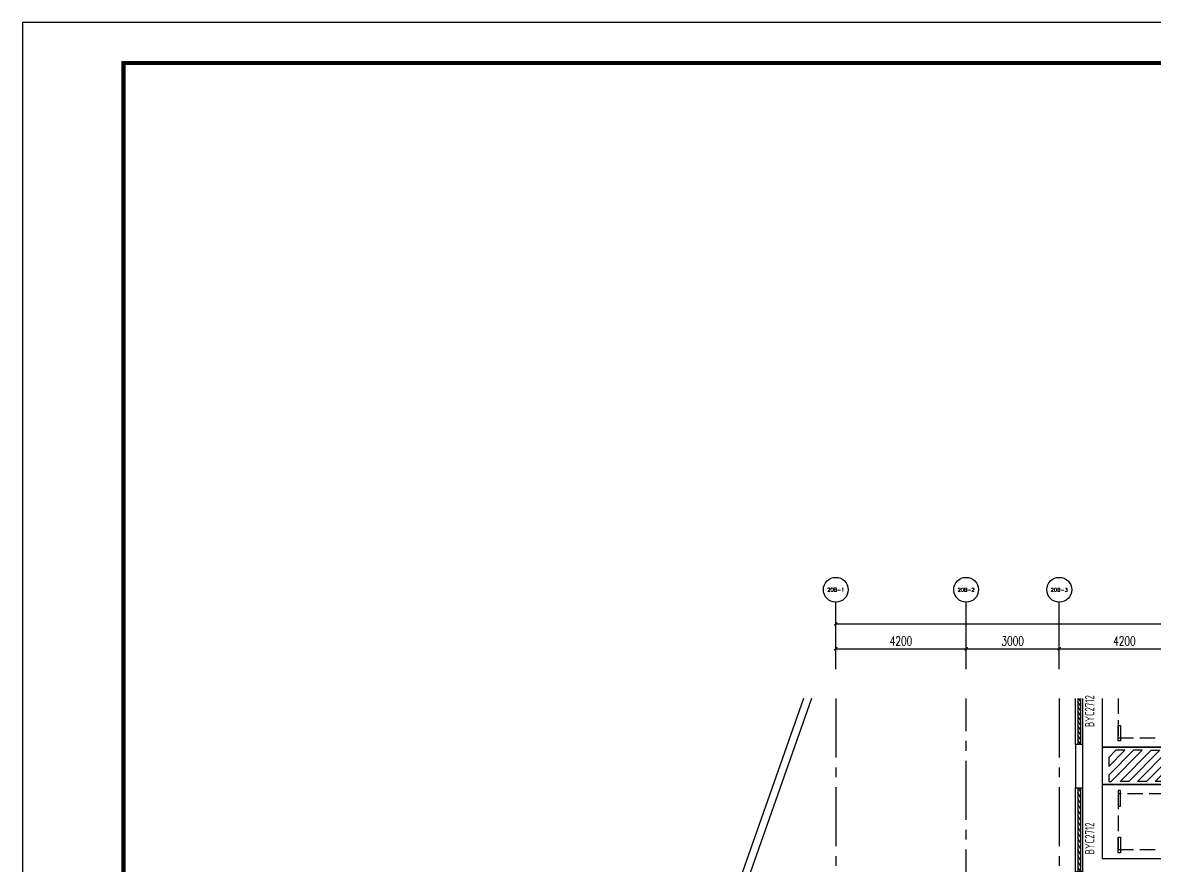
# Model space of a CAD drawing. Extents: x 296441 to 853063, y 459050 to 1117990.
# Drawn here: x 582499 to 618962, y 895226 to 922370 of the extents above; entities that cross this region are included whole.
import ezdxf
from ezdxf.enums import TextEntityAlignment as Align
from ezdxf.xclip import XClip

# ---------------------------------------------------------------- set-up
doc = ezdxf.new("R2010")
doc.units = 0
doc.header["$LTSCALE"] = 1000
doc.header["$XCLIPFRAME"] = 0
for name, pattern in [('14-GRID$0$CENTER2', [28.575, 19.05, -3.175, 3.175, -3.175]), ('ACAD_ISO06W100', [37.5, 24, -3, 0.5, -3, 0.5, -3, 0.5, -3]), ('CONTINOUS', [0]), ('DASH', [0.35, 0.25, -0.1])]:
    doc.linetypes.add(name, pattern=pattern)
for name, color, linetype in [('14-GRID$0$G-GRID', 9, '14-GRID$0$CENTER2'), ('14-PLAN-BS01-P$0$A-WALL', 1, 'Continuous'), ('5s-line', 143, 'Continuous'), ('AXIS', 3, 'Continuous'), ('AXIS_TEXT', 7, 'Continuous'), ('BSMT-PLAN-BS01$0$A-WALL', 1, 'Continuous'), ('DIM_LEAD', 3, 'Continuous'), ('DZ-PLAN-MAIN-FL01$0$A-WIND-IDEN', 33, 'Continuous'), ('G-GRID-IDEN', 4, 'Continuous'), ('G-GRID-TEXT', 33, 'Continuous'), ('PUB_DIM', 3, 'Continuous'), ('WINDOW', 4, 'Continuous'), ('ZT1_通用--图框---PM、LM、DY、JD', 150, 'Continuous'), ('车位', 155, 'CONTINOUS')]:
    doc.layers.add(name, color=color, linetype=linetype)
doc.styles.add('_TCH_AXIS', font='COMPLEX', dxfattribs={"bigfont": 'GBCBIG'})
doc.styles.add('_TCH_DIM_T3', font='SIMPLEX', dxfattribs={"width": 0.705882, "bigfont": 'GBCBIG'})
doc.styles.add('GOA_04_COMPLEX_1.00', font='complex.shx')
doc.styles.get("Standard").update_dxf_attribs({"font": 'gbenor.shx', "bigfont": 'gbcbig.shx'})
doc.styles.add('ZT_图框1', font='ROMANS', dxfattribs={"width": 0.8, "bigfont": 'CHINESE'})
doc.dimstyles.new('_TCH_ARCH&&100', dxfattribs={"dimtxt": 297.5, "dimasz": 100, "dimexe": 250, "dimexo": 300, "dimgap": 100, "dimtad": 1, "dimdec": 0, "dimzin": 0, "dimdsep": 46, "dimtxsty": '_TCH_DIM_T3', "dimblk": 'ARCHTICK', "dimcen": 0.09, "dimclrt": 7, "dimazin": 2, "dimtfac": 1, "dimtdec": 0, "dimtix": 1, "dimtmove": 2, "dimatfit": 3, "dimfxl": 0, "dimtolj": 1, "dimtzin": 0, "dimarcsym": 0})

# ---------------------------------------------------------------- blocks, each defined once
blk = doc.blocks.new('ZT_A1标准图框')
blk.add_lwpolyline([(0, -594), (841, -594), (841, 0), (0, 0)], close=True)
at = {"const_width": 1}
blk.add_lwpolyline([(25, -584), (831, -584), (831, -10), (25, -10)], close=True, dxfattribs=at)
at = {"color": 70, "ltscale": 0.3, "style": 'ZT_图框1', "flags": 8}
for tag, width, p in [('子项名称', 0.65, (803.53, -431.64)), ('图名', 0.8, (803.53, -450.79))]:
    blk.add_attdef(tag, text='', height=3.5, dxfattribs=dict(at, width=width)).set_placement(p, align=Align.MIDDLE)
at = {"color": 70, "style": 'ZT_图框1', "width": 0.7, "flags": 8}
for tag, p in [('比例', (823.26, -510.32)), ('版本', (823.22, -517.8)), ('图号', (809.52, -525.31))]:
    blk.add_attdef(tag, text='', height=2.8, dxfattribs=at).set_placement(p, align=Align.MIDDLE)
blk = doc.blocks.new('_ArchTick')
at = {"color": 0, "linetype": 'ByBlock', "const_width": 0.4}
blk.add_lwpolyline([(-0.5, -0.5), (0.5, 0.5)], dxfattribs=at)
blk = doc.blocks.new('*D2131')
at = {"layer": 'Defpoints', "color": 0, "transparency": 16777216}
for p in [(668098, 903003), (608698, 901542), (668098, 901542)]:
    blk.add_point(p, dxfattribs=at)
at = {"layer": 'PUB_DIM', "color": 0, "lineweight": -2, "transparency": 16777216}
for p, q in [((608698, 901842), (608698, 903253)), ((668098, 901842), (668098, 903253)), ((608698, 903003), (668098, 903003))]:
    blk.add_line(p, q, dxfattribs=at)
at = {"layer": 'PUB_DIM', "color": 0, "lineweight": -2, "transparency": 16777216, "xscale": 100, "yscale": 100, "zscale": 100, "rotation": 180}
blk.add_blockref('_ArchTick', (608698, 903003), dxfattribs=at)
at = {"layer": 'PUB_DIM', "color": 0, "lineweight": -2, "transparency": 16777216, "xscale": 100, "yscale": 100, "zscale": 100}
blk.add_blockref('_ArchTick', (668098, 903003), dxfattribs=at)
at = {"layer": 'PUB_DIM', "color": 7, "transparency": 16777216, "insert": (638398, 903252), "char_height": 297.5, "attachment_point": 5, "style": '_TCH_DIM_T3'}
blk.add_mtext('\\A1;59400', dxfattribs=at)
blk = doc.blocks.new('*D2132')
at = {"layer": 'Defpoints', "color": 0, "transparency": 16777216}
for p in [(612898, 902203), (608698, 901403), (612898, 901403)]:
    blk.add_point(p, dxfattribs=at)
at = {"layer": 'PUB_DIM', "color": 0, "lineweight": -2, "transparency": 16777216}
for p, q in [((608698, 901703), (608698, 902453)), ((608698, 902203), (612898, 902203)), ((612898, 901703), (612898, 902453))]:
    blk.add_line(p, q, dxfattribs=at)
at = {"layer": 'PUB_DIM', "color": 0, "lineweight": -2, "transparency": 16777216, "xscale": 100, "yscale": 100, "zscale": 100, "rotation": 180}
blk.add_blockref('_ArchTick', (608698, 902203), dxfattribs=at)
at = {"layer": 'PUB_DIM', "color": 0, "lineweight": -2, "transparency": 16777216, "xscale": 100, "yscale": 100, "zscale": 100}
blk.add_blockref('_ArchTick', (612898, 902203), dxfattribs=at)
at = {"layer": 'PUB_DIM', "color": 7, "transparency": 16777216, "insert": (610798, 902452), "char_height": 297.5, "attachment_point": 5, "style": '_TCH_DIM_T3'}
blk.add_mtext('\\A1;4200', dxfattribs=at)
blk = doc.blocks.new('*D2133')
at = {"layer": 'Defpoints', "color": 0, "transparency": 16777216}
for p in [(615898, 902203), (612898, 901403), (615898, 901403)]:
    blk.add_point(p, dxfattribs=at)
at = {"layer": 'PUB_DIM', "color": 0, "lineweight": -2, "transparency": 16777216}
for p, q in [((612898, 901703), (612898, 902453)), ((612898, 902203), (615898, 902203)), ((615898, 901703), (615898, 902453))]:
    blk.add_line(p, q, dxfattribs=at)
at = {"layer": 'PUB_DIM', "color": 0, "lineweight": -2, "transparency": 16777216, "xscale": 100, "yscale": 100, "zscale": 100, "rotation": 180}
blk.add_blockref('_ArchTick', (612898, 902203), dxfattribs=at)
at = {"layer": 'PUB_DIM', "color": 0, "lineweight": -2, "transparency": 16777216, "xscale": 100, "yscale": 100, "zscale": 100}
blk.add_blockref('_ArchTick', (615898, 902203), dxfattribs=at)
at = {"layer": 'PUB_DIM', "color": 7, "transparency": 16777216, "insert": (614398, 902452), "char_height": 297.5, "attachment_point": 5, "style": '_TCH_DIM_T3'}
blk.add_mtext('\\A1;3000', dxfattribs=at)
blk = doc.blocks.new('*D2134')
at = {"layer": 'Defpoints', "color": 0, "transparency": 16777216}
for p in [(620098, 902203), (615898, 901403), (620098, 901403)]:
    blk.add_point(p, dxfattribs=at)
at = {"layer": 'PUB_DIM', "color": 0, "lineweight": -2, "transparency": 16777216}
for p, q in [((615898, 901703), (615898, 902453)), ((615898, 902203), (620098, 902203)), ((620098, 901703), (620098, 902453))]:
    blk.add_line(p, q, dxfattribs=at)
at = {"layer": 'PUB_DIM', "color": 0, "lineweight": -2, "transparency": 16777216, "xscale": 100, "yscale": 100, "zscale": 100, "rotation": 180}
blk.add_blockref('_ArchTick', (615898, 902203), dxfattribs=at)
at = {"layer": 'PUB_DIM', "color": 0, "lineweight": -2, "transparency": 16777216, "xscale": 100, "yscale": 100, "zscale": 100}
blk.add_blockref('_ArchTick', (620098, 902203), dxfattribs=at)
at = {"layer": 'PUB_DIM', "color": 7, "transparency": 16777216, "insert": (617998, 902452), "char_height": 297.5, "attachment_point": 5, "style": '_TCH_DIM_T3'}
blk.add_mtext('\\A1;4200', dxfattribs=at)
blk = doc.blocks.new('_AXISO')
at = {"layer": 'G-GRID-IDEN'}
blk.add_circle((0, 0), 0.5, dxfattribs=at)
at = {"layer": 'G-GRID-TEXT', "style": 'GOA_04_COMPLEX_1.00', "width": 1.041667}
blk.add_attdef('A', text='', height=0.56, dxfattribs=at).set_placement((-0.25, -0.28), (0.25, -0.28), align=Align.FIT)
blk = doc.blocks.new('c-01')
at = {"layer": '车位', "ltscale": 100}
for points in [[(0, 2400), (5500, 2400), (5500, 0), (0, 0)], [(4920, 1700), (4920, 2200), (5000, 2200), (5000, 1700)], [(4920, 700), (4920, 200), (5000, 200), (5000, 700)]]:
    blk.add_lwpolyline(points, close=True, dxfattribs=at)
at = {"layer": '车位', "linetype": 'DASH', "ltscale": 2}
blk.add_lwpolyline([(0, 300), (5000, 300), (5000, 2100), (0, 2100)], close=True, dxfattribs=at)
blk = doc.blocks.new('cqr')
at = {"layer": '5s-line', "linetype": 'ACAD_ISO06W100', "ltscale": 10}
for p, q in [((629, -2631), (266, -2599)), ((320, -2658), (322, -2637)), ((494, -2652), (322, -2637)), ((494, -2652), (494, -2825)), ((526, -2825), (494, -2825)), ((548, -2591), (514, -2588)), ((596, -2661), (526, -2655)), ((526, -2655), (526, -2825)), ((596, -2661), (596, -2895)), ((596, -2895), (874, -3013)), ((629, -2631), (629, -2874)), ((629, -2874), (917, -2996)), ((759, -2894), (811, -2916)), ((874, -3013), (832, -3113)), ((832, -3113), (862, -3126)), ((917, -2996), (862, -3126))]:
    blk.add_line(p, q, dxfattribs=at)
for points in [[(0, -5400), (0, 100), (1200, 100), (1200, -5400)], [(300, -100), (100, -100), (100, -183), (1100, -1183), (1100, -900)], [(866, -100), (583, -100), (1100, -617), (1100, -334)], [(100, -749), (100, -466), (1100, -1466), (1100, -1749)], [(100, -1314), (100, -1031), (1100, -2031), (1100, -2314)], [(100, -3577), (100, -3294), (1100, -4294), (1100, -4577)], [(100, -4143), (100, -3860), (1100, -4860), (1100, -5143)], [(100, -4425), (100, -4708), (592, -5200), (875, -5200)], [(100, -4983), (100, -5200), (317, -5200)]]:
    blk.add_lwpolyline(points, close=True, dxfattribs=at)
for points in [[(529, -2309), (100, -1880), (100, -1597), (812, -2309)], [(161, -2507), (100, -2446), (100, -2163), (247, -2309)], [(1032, -2529), (1100, -2597), (1100, -2880), (1032, -2812)], [(539, -3167), (1100, -3728), (1100, -4011), (100, -3011), (100, -2728), (161, -2790)], [(1032, -3095), (1100, -3163), (1100, -3446), (822, -3167)]]:
    blk.add_lwpolyline(points, dxfattribs=at)
for centre, radius, start, end in [((737, -2685), 243, 287.9044, 156.5804), ((737, -2685), 211, 276.0497, 153.6179), ((266, -2653), 53.8, 84.9988, 355.218)]:
    blk.add_arc(centre, radius, start, end, dxfattribs=at)
blk = doc.blocks.new('$WINLIB2D$00000039')
at = {"color": 0}
for points in [[(-0.5, 0.5), (-0.5, -0.5)], [(0.5, 0.5), (-0.5, 0.5)], [(0.5, -0.5), (0.5, 0.5)], [(-0.5, 0.167), (0.5, 0.167)], [(-0.384, -0.167), (-0.448, 0.167)], [(-0.316, -0.167), (-0.38, 0.167)], [(-0.248, -0.167), (-0.312, 0.167)], [(-0.18, -0.167), (-0.244, 0.167)], [(-0.112, -0.167), (-0.176, 0.167)], [(-0.044, -0.167), (-0.108, 0.167)], [(0.024, -0.167), (-0.04, 0.167)], [(0.092, -0.167), (0.028, 0.167)], [(0.16, -0.167), (0.096, 0.167)], [(0.228, -0.167), (0.164, 0.167)], [(0.296, -0.167), (0.232, 0.167)], [(0.364, -0.167), (0.3, 0.167)], [(0.432, -0.167), (0.368, 0.167)], [(0.5, -0.167), (0.436, 0.167)], [(-0.452, -0.167), (-0.5, 0.084)], [(-0.5, -0.167), (0.5, -0.167)], [(0.5, -0.5), (-0.5, -0.5)]]:
    blk.add_lwpolyline(points, dxfattribs=at)
blk = doc.blocks.new('A$C27967141')
at = {"layer": '14-PLAN-BS01-P$0$A-WALL'}
for p, q in [((950, 7280), (710, 7280)), ((710, 7280), (710, 5880)), ((950, 5880), (950, 7280)), ((710, 5880), (950, 5880))]:
    blk.add_line(p, q, dxfattribs=at)
at = {"ltscale": 100, "rotation": 90}
blk.add_blockref('cqr', (1683, 5993), dxfattribs=at)
at = {"layer": 'WINDOW', "yscale": 240, "rotation": 90.00000004307704}
for p, xscale, zscale in [((830, 8422), -2283.741299728012, -2283.741299728012), ((830, 4530), -2699.999999995454, -2699.999999995454)]:
    blk.add_blockref('$WINLIB2D$00000039', p, dxfattribs=dict(at, xscale=xscale, zscale=zscale))
at = {"layer": '车位', "rotation": 179.9999999999999}
for p in [(7083, 9593), (7083, 5993)]:
    blk.add_blockref('c-01', p, dxfattribs=at)

msp = doc.modelspace()

# ---------------------------------------------------------------- linework, layer by layer
at = {"layer": '14-GRID$0$G-GRID', "color": 8, "ltscale": 0.1}
for p, q in [((608698.5, 900603), (608698.5, 867844.6)), ((612898.5, 888119.3), (612898.5, 900603)), ((615898.5, 900603), (615898.5, 867844.6))]:
    msp.add_line(p, q, dxfattribs=at)
at = {"layer": 'AXIS'}
for p, q in [((608698.5, 901542.1), (608698.5, 903703)), ((612898.5, 901542.1), (612898.5, 903703)), ((615898.5, 901542.1), (615898.5, 903703))]:
    msp.add_line(p, q, dxfattribs=at)
at = {"layer": 'BSMT-PLAN-BS01$0$A-WALL', "color": 1}
for p, q in [((607659, 900603), (597617.5, 872113.1)), ((607913.5, 900603), (605670.6, 894239.3))]:
    msp.add_line(p, q, dxfattribs=at)

# ---------------------------------------------------------------- block references
at = {"layer": 'AXIS'}
ref = msp.add_blockref('_AXISO', (608698.5, 904103), dxfattribs=dict(at, xscale=800, yscale=800, zscale=800))
ref.add_attrib('A', '20B-1', dxfattribs={"layer": 'AXIS_TEXT', "height": 118.49, "style": '_TCH_AXIS'}).set_placement((608424.8, 904043.8), (608972.1, 904043.8), align=Align.FIT)
ref = msp.add_blockref('_AXISO', (612898.5, 904103), dxfattribs=dict(at, xscale=800, yscale=800, zscale=800))
ref.add_attrib('A', '20B-2', dxfattribs={"layer": 'AXIS_TEXT', "height": 112.93, "style": '_TCH_AXIS'}).set_placement((612624.2, 904046.6), (613172.7, 904046.6), align=Align.FIT)
ref = msp.add_blockref('_AXISO', (615898.5, 904103), dxfattribs=dict(at, xscale=800, yscale=800, zscale=800))
ref.add_attrib('A', '20B-3', dxfattribs={"layer": 'AXIS_TEXT', "height": 112.93, "style": '_TCH_AXIS'}).set_placement((615624.2, 904046.6), (616172.7, 904046.6), align=Align.FIT)
at = {"layer": 'DIM_LEAD'}
ref = msp.add_blockref('A$C27967141', (615708.5, 891839.3), dxfattribs=at)
XClip(ref).set_block_clipping_path([(-17290.9725145269, -23994.70664712), (55256.8565279767, 8763.7354099918)])
at = {"layer": 'ZT1_通用--图框---PM、LM、DY、JD', "ltscale": 10, "xscale": 130, "yscale": 130, "zscale": 130}
msp.add_blockref('ZT_A1标准图框', (582499.1, 922370), dxfattribs=at)

# ---------------------------------------------------------------- texts
at = {"layer": 'DZ-PLAN-MAIN-FL01$0$A-WIND-IDEN', "width": 0.8}
for p in [(617027.5, 899677.3), (617027.5, 895577.3)]:
    msp.add_text('BYC2712', height=300, rotation=90, dxfattribs=at).set_placement(p)

# ---------------------------------------------------------------- dimensions: what is measured, and where the dimension line sits
at = {"layer": 'PUB_DIM'}
for p1, p2, distance, picture, middle in [((608698.5, 901542.1), (668098.5, 901542.1), 1461, '*D2131', (638398.5, 903251.8)), ((608698.5, 901403), (612898.5, 901403), 800, '*D2132', (610798.5, 902451.8)), ((612898.5, 901403), (615898.5, 901403), 800, '*D2133', (614398.5, 902451.8)), ((615898.5, 901403), (620098.5, 901403), 800, '*D2134', (617998.5, 902451.8))]:
    dim = msp.add_aligned_dim(p1=p1, p2=p2, distance=distance, dimstyle='_TCH_ARCH&&100', dxfattribs=at)
    dim.commit()
    dim.dimension.update_dxf_attribs({"geometry": picture, "text_midpoint": middle})

doc.saveas('drawing.dxf')
